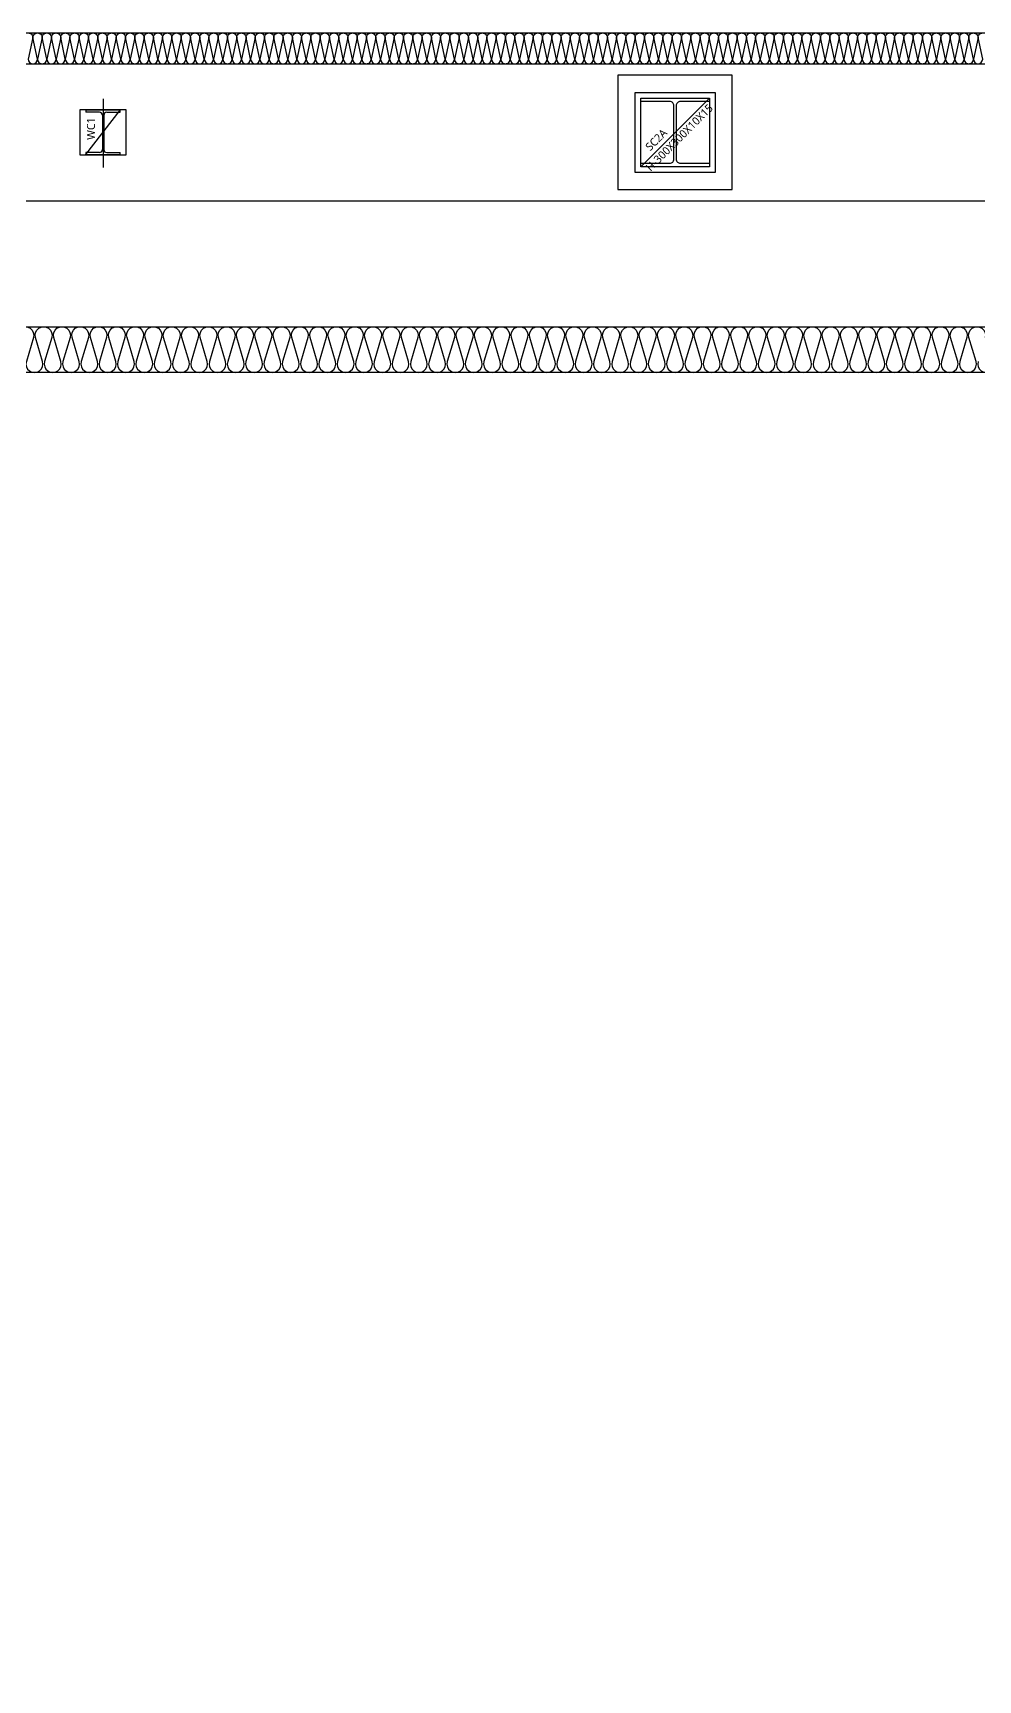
# Model space of a CAD drawing. Header units: millimetres. Extents: x 0 to 420500, y 0 to 297000.
# Drawn here: x 185962 to 190093, y 243986 to 251188 of the extents above; entities that cross this region are included whole.
import ezdxf
from ezdxf.enums import TextEntityAlignment as Align
from ezdxf.xclip import XClip

# ---------------------------------------------------------------- set-up
doc = ezdxf.new("R2010")
doc.units = ezdxf.units.MM
doc.header["$LTSCALE"] = 5000
doc.header["$XCLIPFRAME"] = 0
doc.layers.add('arch', color=8, linetype='Continuous')
doc.layers.add('TRAY', color=3, linetype='Continuous')
doc.styles.add('스타일1', font='malgun.ttf')

# ---------------------------------------------------------------- blocks, each defined once
blk = doc.blocks.new('*U54')
at = {"color": 0}
for points in [[(-36018.1, 0, -0.414214), (-36033.1, 15), (-36018.1, 85, 1), (-36048.1, 85), (-36033.1, 15, -0.414214), (-36048.1, 0, 0.414214)], [(-35988.1, 0, -0.414214), (-36003.1, 15), (-35988.1, 85, 1), (-36018.1, 85), (-36003.1, 15, -0.414214), (-36018.1, 0, 0.414214)], [(-35958.1, 0, -0.414214), (-35973.1, 15), (-35958.1, 85, 1), (-35988.1, 85), (-35973.1, 15, -0.414214), (-35988.1, 0, 0.414214)], [(-35928.1, 0, -0.414214), (-35943.1, 15), (-35928.1, 85, 1), (-35958.1, 85), (-35943.1, 15, -0.414214), (-35958.1, 0, 0.414214)], [(-35898.1, 0, -0.414214), (-35913.1, 15), (-35898.1, 85, 1), (-35928.1, 85), (-35913.1, 15, -0.414214), (-35928.1, 0, 0.414214)], [(-35868.1, 0, -0.414214), (-35883.1, 15), (-35868.1, 85, 1), (-35898.1, 85), (-35883.1, 15, -0.414214), (-35898.1, 0, 0.414214)], [(-35838.1, 0, -0.414214), (-35853.1, 15), (-35838.1, 85, 1), (-35868.1, 85), (-35853.1, 15, -0.414214), (-35868.1, 0, 0.414214)], [(-35808.1, 0, -0.414214), (-35823.1, 15), (-35808.1, 85, 1), (-35838.1, 85), (-35823.1, 15, -0.414214), (-35838.1, 0, 0.414214)], [(-35778.1, 0, -0.414214), (-35793.1, 15), (-35778.1, 85, 1), (-35808.1, 85), (-35793.1, 15, -0.414214), (-35808.1, 0, 0.414214)], [(-35748.1, 0, -0.414214), (-35763.1, 15), (-35748.1, 85, 1), (-35778.1, 85), (-35763.1, 15, -0.414214), (-35778.1, 0, 0.414214)], [(-35718.1, 0, -0.414214), (-35733.1, 15), (-35718.1, 85, 1), (-35748.1, 85), (-35733.1, 15, -0.414214), (-35748.1, 0, 0.414214)], [(-35688.1, 0, -0.414214), (-35703.1, 15), (-35688.1, 85, 1), (-35718.1, 85), (-35703.1, 15, -0.414214), (-35718.1, 0, 0.414214)], [(-35658.1, 0, -0.414214), (-35673.1, 15), (-35658.1, 85, 1), (-35688.1, 85), (-35673.1, 15, -0.414214), (-35688.1, 0, 0.414214)], [(-35628.1, 0, -0.414214), (-35643.1, 15), (-35628.1, 85, 1), (-35658.1, 85), (-35643.1, 15, -0.414214), (-35658.1, 0, 0.414214)], [(-35598.1, 0, -0.414214), (-35613.1, 15), (-35598.1, 85, 1), (-35628.1, 85), (-35613.1, 15, -0.414214), (-35628.1, 0, 0.414214)], [(-35568.1, 0, -0.414214), (-35583.1, 15), (-35568.1, 85, 1), (-35598.1, 85), (-35583.1, 15, -0.414214), (-35598.1, 0, 0.414214)], [(-35538.1, 0, -0.414214), (-35553.1, 15), (-35538.1, 85, 1), (-35568.1, 85), (-35553.1, 15, -0.414214), (-35568.1, 0, 0.414214)], [(-35508.1, 0, -0.414214), (-35523.1, 15), (-35508.1, 85, 1), (-35538.1, 85), (-35523.1, 15, -0.414214), (-35538.1, 0, 0.414214)], [(-35478.1, 0, -0.414214), (-35493.1, 15), (-35478.1, 85, 1), (-35508.1, 85), (-35493.1, 15, -0.414214), (-35508.1, 0, 0.414214)], [(-35448.1, 0, -0.414214), (-35463.1, 15), (-35448.1, 85, 1), (-35478.1, 85), (-35463.1, 15, -0.414214), (-35478.1, 0, 0.414214)], [(-35418.1, 0, -0.414214), (-35433.1, 15), (-35418.1, 85, 1), (-35448.1, 85), (-35433.1, 15, -0.414214), (-35448.1, 0, 0.414214)], [(-35388.1, 0, -0.414214), (-35403.1, 15), (-35388.1, 85, 1), (-35418.1, 85), (-35403.1, 15, -0.414214), (-35418.1, 0, 0.414214)], [(-35358.1, 0, -0.414214), (-35373.1, 15), (-35358.1, 85, 1), (-35388.1, 85), (-35373.1, 15, -0.414214), (-35388.1, 0, 0.414214)], [(-35328.1, 0, -0.414214), (-35343.1, 15), (-35328.1, 85, 1), (-35358.1, 85), (-35343.1, 15, -0.414214), (-35358.1, 0, 0.414214)], [(-35298.1, 0, -0.414214), (-35313.1, 15), (-35298.1, 85, 1), (-35328.1, 85), (-35313.1, 15, -0.414214), (-35328.1, 0, 0.414214)], [(-35268.1, 0, -0.414214), (-35283.1, 15), (-35268.1, 85, 1), (-35298.1, 85), (-35283.1, 15, -0.414214), (-35298.1, 0, 0.414214)], [(-35238.1, 0, -0.414214), (-35253.1, 15), (-35238.1, 85, 1), (-35268.1, 85), (-35253.1, 15, -0.414214), (-35268.1, 0, 0.414214)], [(-35208.1, 0, -0.414214), (-35223.1, 15), (-35208.1, 85, 1), (-35238.1, 85), (-35223.1, 15, -0.414214), (-35238.1, 0, 0.414214)], [(-35178.1, 0, -0.414214), (-35193.1, 15), (-35178.1, 85, 1), (-35208.1, 85), (-35193.1, 15, -0.414214), (-35208.1, 0, 0.414214)], [(-35148.1, 0, -0.414214), (-35163.1, 15), (-35148.1, 85, 1), (-35178.1, 85), (-35163.1, 15, -0.414214), (-35178.1, 0, 0.414214)], [(-35118.1, 0, -0.414214), (-35133.1, 15), (-35118.1, 85, 1), (-35148.1, 85), (-35133.1, 15, -0.414214), (-35148.1, 0, 0.414214)], [(-35088.1, 0, -0.414214), (-35103.1, 15), (-35088.1, 85, 1), (-35118.1, 85), (-35103.1, 15, -0.414214), (-35118.1, 0, 0.414214)], [(-35058.1, 0, -0.414214), (-35073.1, 15), (-35058.1, 85, 1), (-35088.1, 85), (-35073.1, 15, -0.414214), (-35088.1, 0, 0.414214)], [(-35028.1, 0, -0.414214), (-35043.1, 15), (-35028.1, 85, 1), (-35058.1, 85), (-35043.1, 15, -0.414214), (-35058.1, 0, 0.414214)], [(-34998.1, 0, -0.414214), (-35013.1, 15), (-34998.1, 85, 1), (-35028.1, 85), (-35013.1, 15, -0.414214), (-35028.1, 0, 0.414214)], [(-34968.1, 0, -0.414214), (-34983.1, 15), (-34968.1, 85, 1), (-34998.1, 85), (-34983.1, 15, -0.414214), (-34998.1, 0, 0.414214)], [(-34938.1, 0, -0.414214), (-34953.1, 15), (-34938.1, 85, 1), (-34968.1, 85), (-34953.1, 15, -0.414214), (-34968.1, 0, 0.414214)], [(-34908.1, 0, -0.414214), (-34923.1, 15), (-34908.1, 85, 1), (-34938.1, 85), (-34923.1, 15, -0.414214), (-34938.1, 0, 0.414214)], [(-34878.1, 0, -0.414214), (-34893.1, 15), (-34878.1, 85, 1), (-34908.1, 85), (-34893.1, 15, -0.414214), (-34908.1, 0, 0.414214)], [(-34848.1, 0, -0.414214), (-34863.1, 15), (-34848.1, 85, 1), (-34878.1, 85), (-34863.1, 15, -0.414214), (-34878.1, 0, 0.414214)], [(-34818.1, 0, -0.414214), (-34833.1, 15), (-34818.1, 85, 1), (-34848.1, 85), (-34833.1, 15, -0.414214), (-34848.1, 0, 0.414214)], [(-34788.1, 0, -0.414214), (-34803.1, 15), (-34788.1, 85, 1), (-34818.1, 85), (-34803.1, 15, -0.414214), (-34818.1, 0, 0.414214)], [(-34758.1, 0, -0.414214), (-34773.1, 15), (-34758.1, 85, 1), (-34788.1, 85), (-34773.1, 15, -0.414214), (-34788.1, 0, 0.414214)], [(-34728.1, 0, -0.414214), (-34743.1, 15), (-34728.1, 85, 1), (-34758.1, 85), (-34743.1, 15, -0.414214), (-34758.1, 0, 0.414214)], [(-34698.1, 0, -0.414214), (-34713.1, 15), (-34698.1, 85, 1), (-34728.1, 85), (-34713.1, 15, -0.414214), (-34728.1, 0, 0.414214)], [(-34668.1, 0, -0.414214), (-34683.1, 15), (-34668.1, 85, 1), (-34698.1, 85), (-34683.1, 15, -0.414214), (-34698.1, 0, 0.414214)], [(-34638.1, 0, -0.414214), (-34653.1, 15), (-34638.1, 85, 1), (-34668.1, 85), (-34653.1, 15, -0.414214), (-34668.1, 0, 0.414214)], [(-34608.1, 0, -0.414214), (-34623.1, 15), (-34608.1, 85, 1), (-34638.1, 85), (-34623.1, 15, -0.414214), (-34638.1, 0, 0.414214)], [(-34578.1, 0, -0.414214), (-34593.1, 15), (-34578.1, 85, 1), (-34608.1, 85), (-34593.1, 15, -0.414214), (-34608.1, 0, 0.414214)], [(-34548.1, 0, -0.414214), (-34563.1, 15), (-34548.1, 85, 1), (-34578.1, 85), (-34563.1, 15, -0.414214), (-34578.1, 0, 0.414214)], [(-34518.1, 0, -0.414214), (-34533.1, 15), (-34518.1, 85, 1), (-34548.1, 85), (-34533.1, 15, -0.414214), (-34548.1, 0, 0.414214)], [(-34488.1, 0, -0.414214), (-34503.1, 15), (-34488.1, 85, 1), (-34518.1, 85), (-34503.1, 15, -0.414214), (-34518.1, 0, 0.414214)], [(-34458.1, 0, -0.414214), (-34473.1, 15), (-34458.1, 85, 1), (-34488.1, 85), (-34473.1, 15, -0.414214), (-34488.1, 0, 0.414214)], [(-34428.1, 0, -0.414214), (-34443.1, 15), (-34428.1, 85, 1), (-34458.1, 85), (-34443.1, 15, -0.414214), (-34458.1, 0, 0.414214)], [(-34398.1, 0, -0.414214), (-34413.1, 15), (-34398.1, 85, 1), (-34428.1, 85), (-34413.1, 15, -0.414214), (-34428.1, 0, 0.414214)], [(-34368.1, 0, -0.414214), (-34383.1, 15), (-34368.1, 85, 1), (-34398.1, 85), (-34383.1, 15, -0.414214), (-34398.1, 0, 0.414214)], [(-34338.1, 0, -0.414214), (-34353.1, 15), (-34338.1, 85, 1), (-34368.1, 85), (-34353.1, 15, -0.414214), (-34368.1, 0, 0.414214)], [(-34308.1, 0, -0.414214), (-34323.1, 15), (-34308.1, 85, 1), (-34338.1, 85), (-34323.1, 15, -0.414214), (-34338.1, 0, 0.414214)], [(-34278.1, 0, -0.414214), (-34293.1, 15), (-34278.1, 85, 1), (-34308.1, 85), (-34293.1, 15, -0.414214), (-34308.1, 0, 0.414214)], [(-34248.1, 0, -0.414214), (-34263.1, 15), (-34248.1, 85, 1), (-34278.1, 85), (-34263.1, 15, -0.414214), (-34278.1, 0, 0.414214)], [(-34218.1, 0, -0.414214), (-34233.1, 15), (-34218.1, 85, 1), (-34248.1, 85), (-34233.1, 15, -0.414214), (-34248.1, 0, 0.414214)], [(-34188.1, 0, -0.414214), (-34203.1, 15), (-34188.1, 85, 1), (-34218.1, 85), (-34203.1, 15, -0.414214), (-34218.1, 0, 0.414214)], [(-34158.1, 0, -0.414214), (-34173.1, 15), (-34158.1, 85, 1), (-34188.1, 85), (-34173.1, 15, -0.414214), (-34188.1, 0, 0.414214)], [(-34128.1, 0, -0.414214), (-34143.1, 15), (-34128.1, 85, 1), (-34158.1, 85), (-34143.1, 15, -0.414214), (-34158.1, 0, 0.414214)], [(-34098.1, 0, -0.414214), (-34113.1, 15), (-34098.1, 85, 1), (-34128.1, 85), (-34113.1, 15, -0.414214), (-34128.1, 0, 0.414214)], [(-34068.1, 0, -0.414214), (-34083.1, 15), (-34068.1, 85, 1), (-34098.1, 85), (-34083.1, 15, -0.414214), (-34098.1, 0, 0.414214)], [(-34038.1, 0, -0.414214), (-34053.1, 15), (-34038.1, 85, 1), (-34068.1, 85), (-34053.1, 15, -0.414214), (-34068.1, 0, 0.414214)], [(-34008.1, 0, -0.414214), (-34023.1, 15), (-34008.1, 85, 1), (-34038.1, 85), (-34023.1, 15, -0.414214), (-34038.1, 0, 0.414214)], [(-33978.1, 0, -0.414214), (-33993.1, 15), (-33978.1, 85, 1), (-34008.1, 85), (-33993.1, 15, -0.414214), (-34008.1, 0, 0.414214)], [(-33948.1, 0, -0.414214), (-33963.1, 15), (-33948.1, 85, 1), (-33978.1, 85), (-33963.1, 15, -0.414214), (-33978.1, 0, 0.414214)], [(-33918.1, 0, -0.414214), (-33933.1, 15), (-33918.1, 85, 1), (-33948.1, 85), (-33933.1, 15, -0.414214), (-33948.1, 0, 0.414214)], [(-33888.1, 0, -0.414214), (-33903.1, 15), (-33888.1, 85, 1), (-33918.1, 85), (-33903.1, 15, -0.414214), (-33918.1, 0, 0.414214)], [(-33858.1, 0, -0.414214), (-33873.1, 15), (-33858.1, 85, 1), (-33888.1, 85), (-33873.1, 15, -0.414214), (-33888.1, 0, 0.414214)], [(-33828.1, 0, -0.414214), (-33843.1, 15), (-33828.1, 85, 1), (-33858.1, 85), (-33843.1, 15, -0.414214), (-33858.1, 0, 0.414214)], [(-33798.1, 0, -0.414214), (-33813.1, 15), (-33798.1, 85, 1), (-33828.1, 85), (-33813.1, 15, -0.414214), (-33828.1, 0, 0.414214)], [(-33768.1, 0, -0.414214), (-33783.1, 15), (-33768.1, 85, 1), (-33798.1, 85), (-33783.1, 15, -0.414214), (-33798.1, 0, 0.414214)], [(-33738.1, 0, -0.414214), (-33753.1, 15), (-33738.1, 85, 1), (-33768.1, 85), (-33753.1, 15, -0.414214), (-33768.1, 0, 0.414214)], [(-33708.1, 0, -0.414214), (-33723.1, 15), (-33708.1, 85, 1), (-33738.1, 85), (-33723.1, 15, -0.414214), (-33738.1, 0, 0.414214)], [(-33678.1, 0, -0.414214), (-33693.1, 15), (-33678.1, 85, 1), (-33708.1, 85), (-33693.1, 15, -0.414214), (-33708.1, 0, 0.414214)], [(-33648.1, 0, -0.414214), (-33663.1, 15), (-33648.1, 85, 1), (-33678.1, 85), (-33663.1, 15, -0.414214), (-33678.1, 0, 0.414214)], [(-33618.1, 0, -0.414214), (-33633.1, 15), (-33618.1, 85, 1), (-33648.1, 85), (-33633.1, 15, -0.414214), (-33648.1, 0, 0.414214)], [(-33588.1, 0, -0.414214), (-33603.1, 15), (-33588.1, 85, 1), (-33618.1, 85), (-33603.1, 15, -0.414214), (-33618.1, 0, 0.414214)], [(-33558.1, 0, -0.414214), (-33573.1, 15), (-33558.1, 85, 1), (-33588.1, 85), (-33573.1, 15, -0.414214), (-33588.1, 0, 0.414214)], [(-33528.1, 0, -0.414214), (-33543.1, 15), (-33528.1, 85, 1), (-33558.1, 85), (-33543.1, 15, -0.414214), (-33558.1, 0, 0.414214)], [(-33498.1, 0, -0.414214), (-33513.1, 15), (-33498.1, 85, 1), (-33528.1, 85), (-33513.1, 15, -0.414214), (-33528.1, 0, 0.414214)], [(-33468.1, 0, -0.414214), (-33483.1, 15), (-33468.1, 85, 1), (-33498.1, 85), (-33483.1, 15, -0.414214), (-33498.1, 0, 0.414214)], [(-33438.1, 0, -0.414214), (-33453.1, 15), (-33438.1, 85, 1), (-33468.1, 85), (-33453.1, 15, -0.414214), (-33468.1, 0, 0.414214)], [(-33408.1, 0, -0.414214), (-33423.1, 15), (-33408.1, 85, 1), (-33438.1, 85), (-33423.1, 15, -0.414214), (-33438.1, 0, 0.414214)], [(-33378.1, 0, -0.414214), (-33393.1, 15), (-33378.1, 85, 1), (-33408.1, 85), (-33393.1, 15, -0.414214), (-33408.1, 0, 0.414214)], [(-33348.1, 0, -0.414214), (-33363.1, 15), (-33348.1, 85, 1), (-33378.1, 85), (-33363.1, 15, -0.414214), (-33378.1, 0, 0.414214)], [(-33318.1, 0, -0.414214), (-33333.1, 15), (-33318.1, 85, 1), (-33348.1, 85), (-33333.1, 15, -0.414214), (-33348.1, 0, 0.414214)], [(-33288.1, 0, -0.414214), (-33303.1, 15), (-33288.1, 85, 1), (-33318.1, 85), (-33303.1, 15, -0.414214), (-33318.1, 0, 0.414214)], [(-33258.1, 0, -0.414214), (-33273.1, 15), (-33258.1, 85, 1), (-33288.1, 85), (-33273.1, 15, -0.414214), (-33288.1, 0, 0.414214)], [(-33228.1, 0, -0.414214), (-33243.1, 15), (-33228.1, 85, 1), (-33258.1, 85), (-33243.1, 15, -0.414214), (-33258.1, 0, 0.414214)], [(-33198.1, 0, -0.414214), (-33213.1, 15), (-33198.1, 85, 1), (-33228.1, 85), (-33213.1, 15, -0.414214), (-33228.1, 0, 0.414214)], [(-33168.1, 0, -0.414214), (-33183.1, 15), (-33168.1, 85, 1), (-33198.1, 85), (-33183.1, 15, -0.414214), (-33198.1, 0, 0.414214)], [(-33138.1, 0, -0.414214), (-33153.1, 15), (-33138.1, 85, 1), (-33168.1, 85), (-33153.1, 15, -0.414214), (-33168.1, 0, 0.414214)], [(-33108.1, 0, -0.414214), (-33123.1, 15), (-33108.1, 85, 1), (-33138.1, 85), (-33123.1, 15, -0.414214), (-33138.1, 0, 0.414214)], [(-33078.1, 0, -0.414214), (-33093.1, 15), (-33078.1, 85, 1), (-33108.1, 85), (-33093.1, 15, -0.414214), (-33108.1, 0, 0.414214)], [(-33048.1, 0, -0.414214), (-33063.1, 15), (-33048.1, 85, 1), (-33078.1, 85), (-33063.1, 15, -0.414214), (-33078.1, 0, 0.414214)], [(-33018.1, 0, -0.414214), (-33033.1, 15), (-33018.1, 85, 1), (-33048.1, 85), (-33033.1, 15, -0.414214), (-33048.1, 0, 0.414214)], [(-32988.1, 0, -0.414214), (-33003.1, 15), (-32988.1, 85, 1), (-33018.1, 85), (-33003.1, 15, -0.414214), (-33018.1, 0, 0.414214)], [(-32958.1, 0, -0.414214), (-32973.1, 15), (-32958.1, 85, 1), (-32988.1, 85), (-32973.1, 15, -0.414214), (-32988.1, 0, 0.414214)]]:
    blk.add_lwpolyline(points, format="xyb", dxfattribs=at)
blk = doc.blocks.new('S-SC2A')
at = {"color": 0}
blk.add_line((-150, -150), (150, 150), dxfattribs=at)
for points in [[(-175, 175), (175, 175), (175, -175), (-175, -175)], [(-150, 150), (150, 150), (150, -150), (-150, -150)]]:
    blk.add_lwpolyline(points, close=True, dxfattribs=at)
blk.add_lwpolyline([(-150, -150), (-150, -135), (-23, -135, 0.414214), (-5, -117), (-5, 117, 0.414214), (-23, 135), (-150, 135), (-150, 150), (150, 150), (150, 135), (23, 135, 0.414214), (5, 117), (5, -117, 0.414214), (23, -135), (150, -135), (150, -150)], format="xyb", close=True, dxfattribs=at)
at = {"color": 0, "style": '스타일1'}
blk.add_text('H-300X300X10X15', height=35, rotation=45, dxfattribs=at).set_placement((18.7, -22.5), align=Align.MIDDLE_CENTER)
blk.add_text('SC2A', height=35, rotation=45, dxfattribs=at).set_placement((-108.6, -82.9))
blk = doc.blocks.new('*U117')
at = {"color": 0}
for p, q in [((59, 185), (0, 185)), ((72, 172), (72, 22)), ((78, 172), (78, 22)), ((91, 185), (150, 185)), ((59, 9), (0, 9)), ((91, 9), (150, 9))]:
    blk.add_line(p, q, dxfattribs=at)
for points in [[(150, 185), (150, 194), (0, 194), (0, 185)], [(0, 9), (0, 0), (150, 0), (150, 9)]]:
    blk.add_lwpolyline(points, dxfattribs=at)
for centre, start, end in [((59, 172), 0, 90), ((91, 172), 90, 180), ((59, 22), 270, 0), ((91, 22), 180, 270)]:
    blk.add_arc(centre, 13, start, end, dxfattribs=at)
blk = doc.blocks.new('S-WC1')
at = {"color": 0}
for p, q in [((0, 147), (0, -153)), ((-75, -97), (75, 97))]:
    blk.add_line(p, q, dxfattribs=at)
blk.add_lwpolyline([(-100, 100), (100, 100), (100, -100), (-100, -100)], close=True, dxfattribs=at)
blk.add_blockref('*U117', (-75, -97), dxfattribs=at)
at = {"color": 0, "style": '스타일1'}
blk.add_text('WC1', height=35, rotation=90, dxfattribs=at).set_placement((-35.6, -32.3))
blk = doc.blocks.new('XR-PLAN', base_point=(461, 408.4))
at = {"layer": 'arch'}
for p, q in [((58870, 86335), (112935, 86335)), ((58855, 86200), (112800, 86200))]:
    blk.add_line(p, q, dxfattribs=at)
at = {"layer": 'arch', "ltscale": 3}
blk.add_lwpolyline([(107250, 85650), (107750, 85650), (107750, 86150), (107250, 86150)], close=True, dxfattribs=at)
at = {"layer": 'arch'}
blk.add_lwpolyline([(91200, 71675), (112200, 71675), (112200, 85600), (76200, 85600), (76200, 72600)], dxfattribs=at)
for points in [[(104624.5, 85002.8, -1.337394), (104695.5, 85002.8), (104664.5, 84897.7, 1.337394), (104735.5, 84897.7), (104704.5, 85002.8, -1.337394), (104775.5, 85002.8), (104744.5, 84897.7, 1.337394), (104815.5, 84897.7), (104784.5, 85002.8, -1.337394), (104855.5, 85002.8), (104824.5, 84897.7, 1.337394), (104895.5, 84897.7), (104864.5, 85002.8, -1.337394), (104935.5, 85002.8), (104904.5, 84897.7, 1.337394), (104975.5, 84897.7), (104944.5, 85002.8, -1.337394), (105015.5, 85002.8), (104984.5, 84897.7, 1.337394), (105055.5, 84897.7), (105024.5, 85002.8, -1.337394), (105095.5, 85002.8), (105064.5, 84897.7, 1.337394), (105135.5, 84897.7), (105104.5, 85002.8, -1.337394), (105175.5, 85002.8), (105144.5, 84897.7, 1.337394), (105215.5, 84897.7), (105184.5, 85002.8, -1.337394), (105255.5, 85002.8), (105224.5, 84897.7, 1.337394), (105295.5, 84897.7), (105264.5, 85002.8, -1.337394), (105335.5, 85002.8), (105304.5, 84897.7, 1.337394), (105375.5, 84897.7), (105344.5, 85002.8, -1.337394), (105415.5, 85002.8), (105384.5, 84897.7, 1.337394), (105455.5, 84897.7), (105424.5, 85002.8, -1.337394), (105495.5, 85002.8), (105464.5, 84897.7, 1.337394), (105535.5, 84897.7), (105504.5, 85002.8, -1.337394), (105575.5, 85002.8), (105544.5, 84897.7, 1.337394), (105615.5, 84897.7), (105584.5, 85002.8, -1.337394), (105655.5, 85002.8), (105624.5, 84897.7, 1.337394), (105695.5, 84897.7), (105664.5, 85002.8, -1.337394), (105735.5, 85002.8), (105704.5, 84897.7, 1.337394), (105775.5, 84897.7), (105744.5, 85002.8, -1.337394), (105815.5, 85002.8), (105784.5, 84897.7, 1.337394), (105855.5, 84897.7), (105824.5, 85002.8, -1.337394), (105895.5, 85002.8), (105864.5, 84897.7, 1.337394), (105935.5, 84897.7), (105904.5, 85002.8, -1.337394), (105975.5, 85002.8), (105944.5, 84897.7, 1.337394), (106015.5, 84897.7), (105984.5, 85002.8, -1.337394), (106055.5, 85002.8), (106024.5, 84897.7, 1.337394), (106095.5, 84897.7), (106064.5, 85002.8, -1.337394), (106135.5, 85002.8), (106104.5, 84897.7, 1.337394), (106175.5, 84897.7), (106144.5, 85002.8, -1.337394), (106215.5, 85002.8), (106184.5, 84897.7, 1.337394), (106255.5, 84897.7), (106224.5, 85002.8, -1.337394), (106295.5, 85002.8), (106264.5, 84897.7, 1.337394), (106335.5, 84897.7), (106304.5, 85002.8, -1.337394), (106375.5, 85002.8), (106344.5, 84897.7, 1.337394), (106415.5, 84897.7), (106384.5, 85002.8, -1.337394), (106455.5, 85002.8), (106424.5, 84897.7, 1.337394), (106495.5, 84897.7), (106464.5, 85002.8, -1.337394), (106535.5, 85002.8), (106504.5, 84897.7, 1.337394), (106575.5, 84897.7), (106544.5, 85002.8, -1.337394), (106615.5, 85002.8), (106584.5, 84897.7, 1.337394), (106655.5, 84897.7), (106624.5, 85002.8, -1.337394), (106695.5, 85002.8), (106664.5, 84897.7, 1.337394), (106735.5, 84897.7), (106704.5, 85002.8, -1.337394), (106775.5, 85002.8), (106744.5, 84897.7, 1.337394), (106815.5, 84897.7), (106784.5, 85002.8, -1.337394), (106855.5, 85002.8), (106824.5, 84897.7, 1.337394), (106895.5, 84897.7), (106864.5, 85002.8, -1.337394), (106935.5, 85002.8), (106904.5, 84897.7, 1.337394), (106975.5, 84897.7), (106944.5, 85002.8, -1.337394), (107015.5, 85002.8), (106984.5, 84897.7, 1.337394), (107055.5, 84897.7), (107024.5, 85002.8, -1.337394), (107095.5, 85002.8), (107064.5, 84897.7, 1.337394), (107135.5, 84897.7), (107104.5, 85002.8, -1.337394), (107175.5, 85002.8), (107144.5, 84897.7, 1.337394), (107215.5, 84897.7), (107184.5, 85002.8, -1.337394), (107255.5, 85002.8), (107224.5, 84897.7, 1.337394), (107295.5, 84897.7), (107264.5, 85002.8, -1.337394), (107335.5, 85002.8), (107304.5, 84897.7, 1.337394), (107375.5, 84897.7), (107344.5, 85002.8, -1.337394), (107415.5, 85002.8), (107384.5, 84897.7, 1.337394), (107455.5, 84897.7), (107424.5, 85002.8, -1.337394), (107495.5, 85002.8), (107464.5, 84897.7, 1.337394), (107535.5, 84897.7), (107504.5, 85002.8, -1.337394), (107575.5, 85002.8), (107544.5, 84897.7, 1.337394), (107615.5, 84897.7), (107584.5, 85002.8, -1.337394), (107655.5, 85002.8), (107624.5, 84897.7, 1.337394), (107695.5, 84897.7), (107664.5, 85002.8, -1.337394), (107735.5, 85002.8), (107704.5, 84897.7, 1.337394), (107775.5, 84897.7), (107744.5, 85002.8, -1.337394), (107815.5, 85002.8), (107784.5, 84897.7, 1.337394), (107855.5, 84897.7), (107824.5, 85002.8, -1.337394), (107895.5, 85002.8), (107864.5, 84897.7, 1.337394), (107935.5, 84897.7), (107904.5, 85002.8, -1.337394), (107975.5, 85002.8), (107944.5, 84897.7, 1.337394), (108015.5, 84897.7), (107984.5, 85002.8, -1.337394), (108055.5, 85002.8), (108024.5, 84897.7, 1.337394), (108095.5, 84897.7), (108064.5, 85002.8, -1.337394), (108135.5, 85002.8), (108104.5, 84897.7, 1.337394), (108175.5, 84897.7), (108144.5, 85002.8, -1.337394), (108215.5, 85002.8), (108184.5, 84897.7, 1.337394), (108255.5, 84897.7), (108224.5, 85002.8, -1.337394), (108295.5, 85002.8), (108264.5, 84897.7, 1.337394), (108335.5, 84897.7), (108304.5, 85002.8, -1.337394), (108375.5, 85002.8), (108344.5, 84897.7, 1.337394), (108415.5, 84897.7), (108384.5, 85002.8, -1.337394), (108455.5, 85002.8), (108424.5, 84897.7, 1.337394), (108495.5, 84897.7), (108464.5, 85002.8, -1.337394), (108535.5, 85002.8), (108504.5, 84897.7, 1.337394), (108575.5, 84897.7), (108544.5, 85002.8, -1.337394), (108615.5, 85002.8), (108584.5, 84897.7, 1.337394), (108655.5, 84897.7), (108624.5, 85002.8, -1.337394), (108695.5, 85002.8), (108664.5, 84897.7, 1.337394), (108735.5, 84897.7), (108704.5, 85002.8, -1.337394), (108775.5, 85002.8), (108744.5, 84897.7, 1.337394), (108815.5, 84897.7), (108784.5, 85002.8, -1.337394), (108855.5, 85002.8)], [(108824.5, 84897.7, 1.337394), (108895.5, 84897.7)]]:
    blk.add_lwpolyline(points, format="xyb", dxfattribs=at)
blk.add_lwpolyline([(91700, 75258.3), (91900, 75258.3), (91900, 74050.3), (111700, 74050.3), (111700, 84850.3), (91900, 84850.3), (91900, 76458.3), (91700, 76458.3), (91700, 85050.3), (111900, 85050.3), (111900, 73850.3), (91700, 73850.3)], close=True, dxfattribs=at)
at = {"layer": 'arch', "xscale": 1.35, "yscale": 1.35, "zscale": 1.35, "rotation": 180}
blk.add_blockref('*U54', (60179.5, 86335), dxfattribs=at)
at = {"layer": 'arch'}
for name, p in [('S-SC2A', (107500, 85900)), ('S-WC1', (105000, 85900))]:
    blk.add_blockref(name, p, dxfattribs=at)
blk = doc.blocks.new('XR-배치도', base_point=(461, 408.4))
ref = blk.add_blockref('XR-PLAN', (281310.6, 275110.5), dxfattribs=dict(rotation=47.15620461600879))
XClip(ref).set_block_clipping_path([(10268.6550578449, 25854.0591988688), (121697.9567652801, 114201.9318804346)])

msp = doc.modelspace()

# ---------------------------------------------------------------- block references
at = {"layer": 'TRAY'}
ref = msp.add_blockref('XR-배치도', (-310662.8, 184385.1), dxfattribs=dict(at, rotation=312.8437953840571))
XClip(ref).set_block_clipping_path([(355016.7243769546, 126994.5435289501), (152650.6807000034, 314675.0815890764), (386231.3503509208, 566532.8207304992), (588597.394027872, 378852.2826703729)])

doc.saveas('drawing.dxf')
